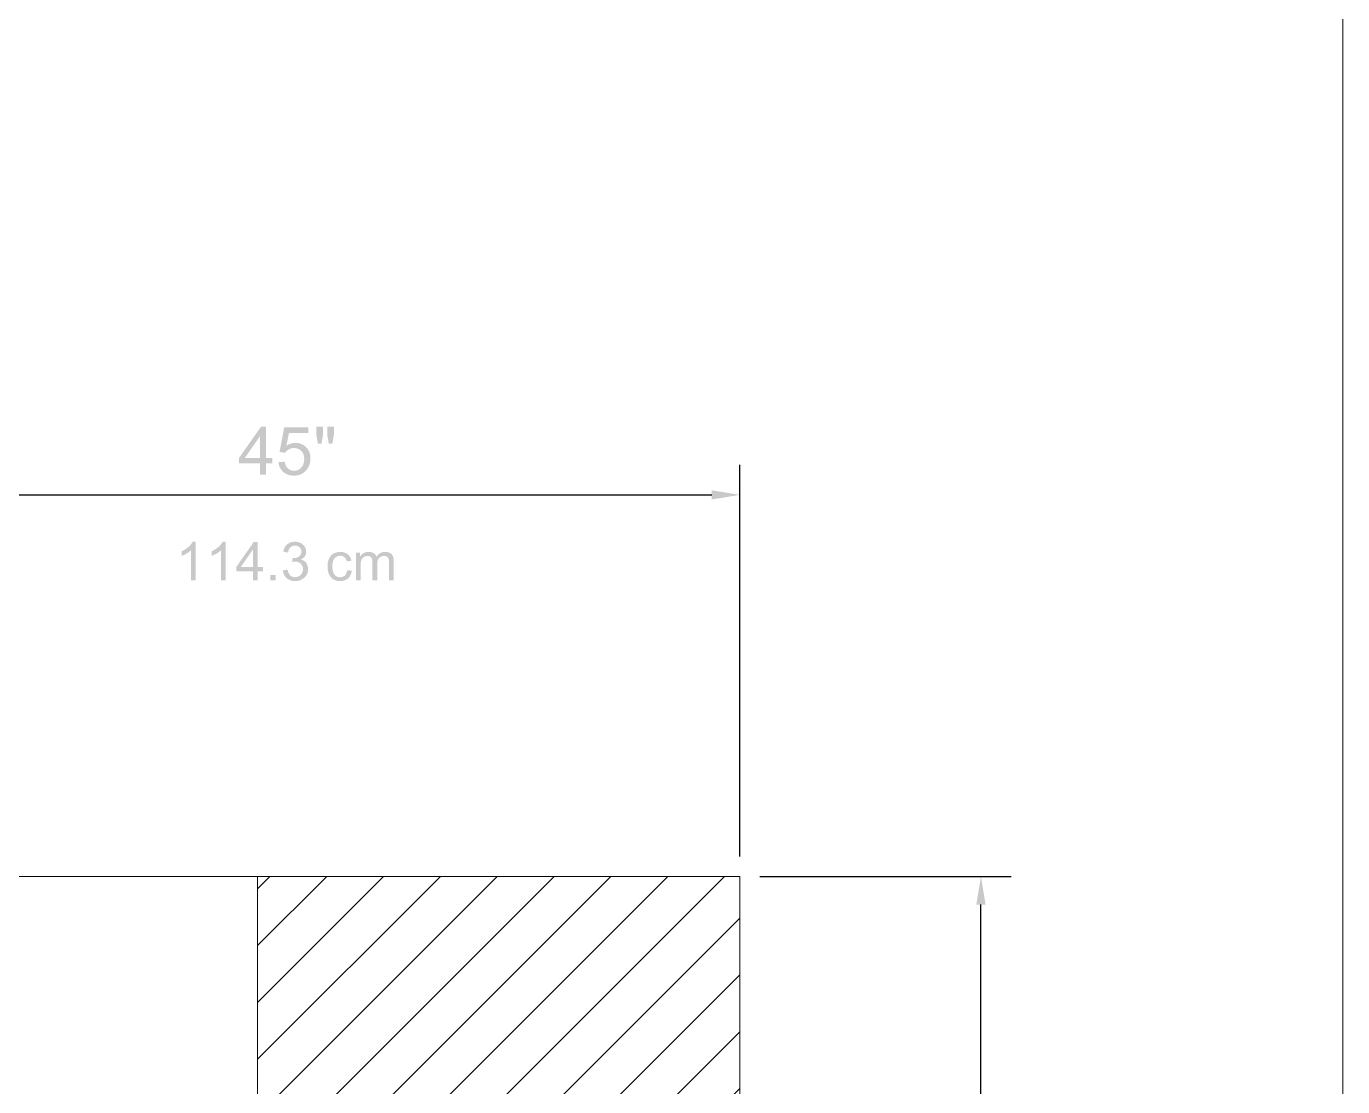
# Model space of a CAD drawing. Header units: inches. Extents: x 0 to 700, y 0 to 895.
# Drawn here: x 634.5 to 700, y 415.5 to 468.3 of the extents above; entities that cross this region are included whole.
import ezdxf

# ---------------------------------------------------------------- set-up
doc = ezdxf.new("R2010")
doc.units = ezdxf.units.IN
doc.header["$MEASUREMENT"] = 0
for name, color, linetype, lineweight in [('A-DIMS-IMP', 7, 'Continuous', 13), ('A-DIMS-MET', 7, 'Continuous', 13), ('A-ELEV-LINE', 7, 'Continuous', 13), ('A-MILLWORK-STOR', 7, 'Continuous', 18)]:
    doc.layers.add(name, color=color, linetype=linetype, lineweight=lineweight)

msp = doc.modelspace()

# ---------------------------------------------------------------- hatches: boundary and pattern name
at = {"layer": 'A-DIMS-IMP'}
h = msp.add_hatch(color=7, dxfattribs=at)
h.paths.add_polyline_path([(646.124, 446), (646.124, 446.575), (645.083, 446.575), (645.083, 446.845), (646.178, 448.4), (646.419, 448.4), (646.419, 446.845), (646.743, 446.845), (646.743, 446.575), (646.419, 446.575), (646.419, 446), (646.124, 446)])
h.paths.add_polyline_path([(646.124, 446.845), (646.124, 447.927), (645.373, 446.845), (646.124, 446.845)])
h.paths.add_polyline_path([(647.044, 446.629), (647.353, 446.655), (647.363, 446.6), (647.376, 446.549), (647.392, 446.501), (647.411, 446.457), (647.432, 446.416), (647.456, 446.379), (647.483, 446.345), (647.513, 446.315), (647.579, 446.265), (647.651, 446.23), (647.73, 446.208), (647.815, 446.201), (647.867, 446.204), (647.917, 446.211), (647.966, 446.224), (648.012, 446.241), (648.056, 446.264), (648.098, 446.292), (648.137, 446.324), (648.175, 446.362), (648.21, 446.404), (648.24, 446.449), (648.265, 446.497), (648.286, 446.548), (648.302, 446.603), (648.313, 446.661), (648.32, 446.723), (648.323, 446.787), (648.32, 446.849), (648.314, 446.907), (648.303, 446.962), (648.287, 447.013), (648.267, 447.061), (648.243, 447.106), (648.214, 447.147), (648.181, 447.185), (648.144, 447.219), (648.105, 447.249), (648.063, 447.274), (648.018, 447.295), (647.97, 447.31), (647.919, 447.322), (647.866, 447.329), (647.81, 447.331), (647.741, 447.327), (647.675, 447.315), (647.612, 447.295), (647.553, 447.266), (647.499, 447.232), (647.451, 447.192), (647.409, 447.148), (647.373, 447.098), (647.096, 447.135), (647.329, 448.367), (648.522, 448.367), (648.522, 448.086), (647.565, 448.086), (647.435, 447.441), (647.49, 447.476), (647.545, 447.507), (647.6, 447.532), (647.657, 447.554), (647.714, 447.57), (647.771, 447.582), (647.83, 447.589), (647.889, 447.591), (647.966, 447.588), (648.04, 447.578), (648.111, 447.561), (648.179, 447.537), (648.243, 447.506), (648.305, 447.469), (648.364, 447.425), (648.419, 447.374), (648.47, 447.317), (648.514, 447.257), (648.551, 447.193), (648.581, 447.125), (648.605, 447.053), (648.622, 446.977), (648.632, 446.897), (648.635, 446.814), (648.632, 446.734), (648.623, 446.656), (648.609, 446.582), (648.588, 446.51), (648.561, 446.441), (648.529, 446.375), (648.49, 446.311), (648.445, 446.25), (648.385, 446.182), (648.319, 446.123), (648.249, 446.073), (648.172, 446.032), (648.091, 446), (648.004, 445.977), (647.912, 445.964), (647.815, 445.959), (647.735, 445.962), (647.659, 445.971), (647.586, 445.985), (647.518, 446.005), (647.453, 446.031), (647.392, 446.062), (647.334, 446.099), (647.281, 446.142), (647.232, 446.19), (647.188, 446.242), (647.15, 446.297), (647.118, 446.356), (647.091, 446.418), (647.07, 446.485), (647.054, 446.555), (647.044, 446.629)])
h.paths.add_polyline_path([(649.005, 447.55), (648.923, 448.007), (648.923, 448.4), (649.259, 448.4), (649.259, 448.007), (649.185, 447.55), (649.005, 447.55)])
h.paths.add_polyline_path([(649.547, 447.55), (649.467, 448.007), (649.467, 448.4), (649.803, 448.4), (649.803, 448.007), (649.724, 447.55), (649.547, 447.55)])
at = {"layer": 'A-DIMS-MET'}
h = msp.add_hatch(color=7, dxfattribs=at)
h.paths.add_polyline_path([(642.927, 440.74), (642.691, 440.74), (642.691, 442.242), (642.645, 442.201), (642.595, 442.162), (642.541, 442.124), (642.484, 442.087), (642.423, 442.053), (642.359, 442.019), (642.29, 441.988), (642.218, 441.958), (642.218, 442.186), (642.316, 442.236), (642.405, 442.289), (642.487, 442.345), (642.561, 442.404), (642.626, 442.466), (642.683, 442.531), (642.732, 442.599), (642.773, 442.669), (642.927, 442.669), (642.927, 440.74)])
h.paths.add_polyline_path([(644.418, 440.74), (644.183, 440.74), (644.183, 442.242), (644.137, 442.201), (644.087, 442.162), (644.033, 442.124), (643.976, 442.087), (643.915, 442.053), (643.85, 442.019), (643.782, 441.988), (643.71, 441.958), (643.71, 442.186), (643.808, 442.236), (643.897, 442.289), (643.979, 442.345), (644.052, 442.404), (644.118, 442.466), (644.175, 442.531), (644.224, 442.599), (644.265, 442.669), (644.418, 442.669), (644.418, 440.74)])
h.paths.add_polyline_path([(646.272, 441.198), (646.012, 441.198), (646.012, 440.74), (645.776, 440.74), (645.776, 441.198), (644.945, 441.198), (644.945, 441.416), (645.818, 442.66), (646.012, 442.66), (646.012, 441.416), (646.272, 441.416), (646.272, 441.198)])
h.paths.add_polyline_path([(645.776, 441.416), (645.776, 442.283), (645.771, 442.283), (645.175, 441.416), (645.776, 441.416)])
h.paths.add_polyline_path([(646.903, 440.74), (646.634, 440.74), (646.634, 441.008), (646.903, 441.008), (646.903, 440.74)])
h.paths.add_polyline_path([(648.157, 441.779), (648.201, 441.768), (648.241, 441.755), (648.279, 441.738), (648.314, 441.718), (648.346, 441.695), (648.376, 441.669), (648.402, 441.639), (648.427, 441.606), (648.466, 441.536), (648.495, 441.462), (648.512, 441.385), (648.518, 441.306), (648.515, 441.242), (648.506, 441.181), (648.491, 441.123), (648.47, 441.067), (648.443, 441.015), (648.41, 440.966), (648.372, 440.919), (648.327, 440.876), (648.278, 440.836), (648.227, 440.802), (648.174, 440.773), (648.118, 440.749), (648.059, 440.731), (647.999, 440.718), (647.936, 440.71), (647.871, 440.707), (647.809, 440.71), (647.749, 440.717), (647.693, 440.728), (647.639, 440.744), (647.588, 440.765), (647.54, 440.791), (647.494, 440.821), (647.452, 440.855), (647.412, 440.894), (647.378, 440.935), (647.347, 440.98), (647.321, 441.027), (647.299, 441.078), (647.281, 441.131), (647.268, 441.187), (647.259, 441.247), (647.495, 441.28), (647.516, 441.191), (647.545, 441.114), (647.581, 441.049), (647.624, 440.995), (647.674, 440.954), (647.732, 440.925), (647.798, 440.907), (647.871, 440.901), (647.95, 440.908), (648.023, 440.93), (648.09, 440.966), (648.15, 441.017), (648.2, 441.078), (648.236, 441.146), (648.258, 441.22), (648.265, 441.301), (648.258, 441.378), (648.239, 441.448), (648.206, 441.511), (648.161, 441.568), (648.105, 441.614), (648.041, 441.647), (647.969, 441.667), (647.889, 441.674), (647.853, 441.672), (647.813, 441.668), (647.77, 441.66), (647.723, 441.649), (647.75, 441.856), (647.795, 441.856), (647.835, 441.858), (647.869, 441.861), (647.899, 441.865), (647.928, 441.871), (647.958, 441.881), (647.989, 441.894), (648.023, 441.91), (648.055, 441.929), (648.085, 441.953), (648.111, 441.98), (648.135, 442.011), (648.155, 442.046), (648.169, 442.085), (648.177, 442.128), (648.18, 442.175), (648.174, 442.243), (648.156, 442.302), (648.126, 442.353), (648.085, 442.397), (648.035, 442.431), (647.982, 442.456), (647.926, 442.47), (647.865, 442.475), (647.797, 442.47), (647.736, 442.453), (647.681, 442.425), (647.633, 442.385), (647.592, 442.335), (647.56, 442.275), (647.536, 442.206), (647.52, 442.127), (647.284, 442.17), (647.297, 442.231), (647.314, 442.287), (647.334, 442.34), (647.357, 442.389), (647.384, 442.434), (647.415, 442.475), (647.449, 442.512), (647.486, 442.545), (647.526, 442.574), (647.568, 442.599), (647.612, 442.621), (647.658, 442.638), (647.706, 442.652), (647.755, 442.661), (647.807, 442.667), (647.86, 442.669), (647.919, 442.667), (647.975, 442.66), (648.029, 442.649), (648.08, 442.633), (648.129, 442.613), (648.175, 442.588), (648.219, 442.558), (648.26, 442.524), (648.298, 442.487), (648.33, 442.448), (648.358, 442.407), (648.381, 442.364), (648.398, 442.318), (648.411, 442.271), (648.418, 442.222), (648.421, 442.17), (648.417, 442.105), (648.404, 442.045), (648.384, 441.99), (648.355, 441.939), (648.318, 441.893), (648.273, 441.852), (648.219, 441.816), (648.157, 441.784), (648.157, 441.779)])
h.paths.add_polyline_path([(650.696, 441.221), (650.682, 441.156), (650.665, 441.097), (650.645, 441.041), (650.62, 440.99), (650.592, 440.944), (650.561, 440.902), (650.525, 440.864), (650.486, 440.831), (650.444, 440.802), (650.402, 440.777), (650.357, 440.756), (650.312, 440.738), (650.265, 440.725), (650.216, 440.715), (650.167, 440.709), (650.115, 440.707), (650.042, 440.71), (649.973, 440.72), (649.908, 440.735), (649.847, 440.757), (649.791, 440.785), (649.739, 440.819), (649.691, 440.859), (649.648, 440.906), (649.609, 440.957), (649.576, 441.013), (649.547, 441.073), (649.524, 441.136), (649.506, 441.204), (649.493, 441.276), (649.485, 441.352), (649.483, 441.432), (649.484, 441.498), (649.489, 441.56), (649.496, 441.62), (649.507, 441.676), (649.52, 441.728), (649.536, 441.777), (649.556, 441.823), (649.578, 441.866), (649.628, 441.941), (649.685, 442.005), (649.747, 442.056), (649.816, 442.095), (649.888, 442.124), (649.962, 442.144), (650.038, 442.157), (650.115, 442.161), (650.219, 442.154), (650.315, 442.133), (650.403, 442.098), (650.483, 442.05), (650.519, 442.02), (650.552, 441.987), (650.581, 441.951), (650.606, 441.912), (650.628, 441.87), (650.646, 441.824), (650.66, 441.775), (650.671, 441.722), (650.443, 441.687), (650.422, 441.753), (650.397, 441.81), (650.365, 441.858), (650.328, 441.898), (650.286, 441.929), (650.238, 441.951), (650.185, 441.964), (650.126, 441.968), (650.078, 441.966), (650.033, 441.96), (649.991, 441.949), (649.952, 441.933), (649.916, 441.914), (649.883, 441.89), (649.853, 441.861), (649.826, 441.828), (649.802, 441.792), (649.781, 441.751), (649.764, 441.708), (649.749, 441.66), (649.738, 441.61), (649.73, 441.556), (649.725, 441.498), (649.724, 441.437), (649.725, 441.374), (649.73, 441.316), (649.738, 441.261), (649.749, 441.209), (649.763, 441.162), (649.78, 441.118), (649.801, 441.077), (649.824, 441.041), (649.85, 441.008), (649.88, 440.98), (649.912, 440.956), (649.946, 440.936), (649.984, 440.921), (650.024, 440.91), (650.067, 440.903), (650.113, 440.901), (650.185, 440.907), (650.249, 440.923), (650.304, 440.95), (650.352, 440.988), (650.391, 441.037), (650.423, 441.097), (650.446, 441.168), (650.461, 441.249), (650.696, 441.221)])
h.paths.add_polyline_path([(652.782, 440.74), (652.546, 440.74), (652.546, 441.617), (652.545, 441.664), (652.543, 441.707), (652.539, 441.747), (652.533, 441.783), (652.524, 441.817), (652.51, 441.848), (652.49, 441.877), (652.466, 441.905), (652.435, 441.928), (652.396, 441.945), (652.35, 441.955), (652.296, 441.958), (652.229, 441.952), (652.167, 441.934), (652.109, 441.903), (652.056, 441.861), (652.033, 441.835), (652.012, 441.805), (651.995, 441.771), (651.981, 441.734), (651.97, 441.693), (651.962, 441.648), (651.957, 441.599), (651.956, 441.547), (651.956, 440.74), (651.72, 440.74), (651.72, 441.644), (651.719, 441.687), (651.716, 441.727), (651.711, 441.763), (651.704, 441.796), (651.695, 441.825), (651.684, 441.851), (651.671, 441.873), (651.656, 441.891), (651.621, 441.92), (651.58, 441.941), (651.531, 441.954), (651.476, 441.958), (651.404, 441.951), (651.338, 441.932), (651.279, 441.899), (651.227, 441.853), (651.204, 441.824), (651.184, 441.789), (651.167, 441.749), (651.154, 441.703), (651.143, 441.651), (651.135, 441.594), (651.131, 441.53), (651.129, 441.462), (651.129, 440.74), (650.893, 440.74), (650.893, 442.13), (651.106, 442.13), (651.106, 441.936), (651.111, 441.936), (651.148, 441.989), (651.19, 442.034), (651.235, 442.073), (651.285, 442.105), (651.339, 442.129), (651.397, 442.147), (651.46, 442.157), (651.526, 442.161), (651.599, 442.157), (651.666, 442.146), (651.725, 442.127), (651.778, 442.1), (651.824, 442.066), (651.863, 442.024), (651.896, 441.975), (651.922, 441.917), (651.962, 441.975), (652.006, 442.024), (652.054, 442.066), (652.106, 442.1), (652.161, 442.127), (652.22, 442.146), (652.283, 442.157), (652.35, 442.161), (652.402, 442.159), (652.451, 442.154), (652.497, 442.145), (652.539, 442.132), (652.578, 442.115), (652.613, 442.095), (652.645, 442.072), (652.674, 442.044), (652.699, 442.013), (652.721, 441.979), (652.74, 441.941), (652.755, 441.899), (652.767, 441.853), (652.775, 441.804), (652.78, 441.751), (652.782, 441.695), (652.782, 440.74)])
at = {"layer": 'A-MILLWORK-STOR'}
h = msp.add_hatch(dxfattribs=at)
h.set_pattern_fill('ANSI31', scale=16)
h.paths.add_polyline_path([(646, 330), (670, 330), (670, 426), (646, 426)])

# ---------------------------------------------------------------- linework, layer by layer
at = {"color": 7}
for p, q in [((670, 427), (670, 446.5)), ((626.4, 445), (668.6, 445)), ((671, 426), (683.5, 426)), ((682, 331.4), (682, 424.6))]:
    msp.add_line(p, q, dxfattribs=at)
at = {"color": 0, "linetype": 'ByBlock'}
for points in [[(668.6, 445.23), (670, 445), (668.6, 444.77)], [(681.77, 424.6), (682, 426), (682.23, 424.6)]]:
    msp.add_solid(points, dxfattribs=at)
at = {"layer": 'A-ELEV-LINE'}
msp.add_line((520, 426), (670, 426), dxfattribs=at)
for points in [[(300, 0), (700, 0), (700, 895), (300, 895)], [(520, 330), (670, 330), (670, 426), (520, 426)]]:
    msp.add_lwpolyline(points, close=True, dxfattribs=at)
at = {"layer": 'A-MILLWORK-STOR'}
msp.add_lwpolyline([(646, 330), (670, 330), (670, 426), (646, 426)], close=True, dxfattribs=at)
at = {"layer": 'Defpoints'}
msp.add_point((670, 426), dxfattribs=at)
msp.add_point((670, 426), dxfattribs=at)

doc.saveas('drawing.dxf')
